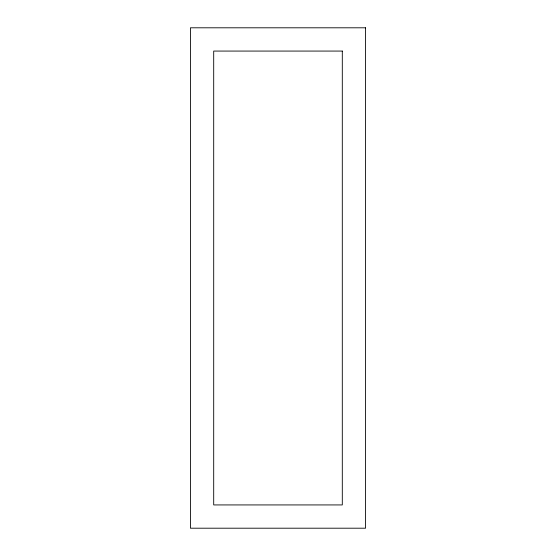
<?xml version="1.0" encoding="UTF-8"?>
<svg xmlns="http://www.w3.org/2000/svg" width="556" height="556" viewBox="0 0 556 556"><rect width="100%" height="100%" fill="white"/><g stroke="black" fill="none" stroke-linecap="round" stroke-linejoin="round"><path stroke-width="0.83" d="M365.57 27.8L190.43 27.8L190.43 528.2L365.57 528.2L365.57 27.8M342.301 51.069L213.699 51.069L213.699 504.931L342.301 504.931L342.301 51.069"/></g></svg>
